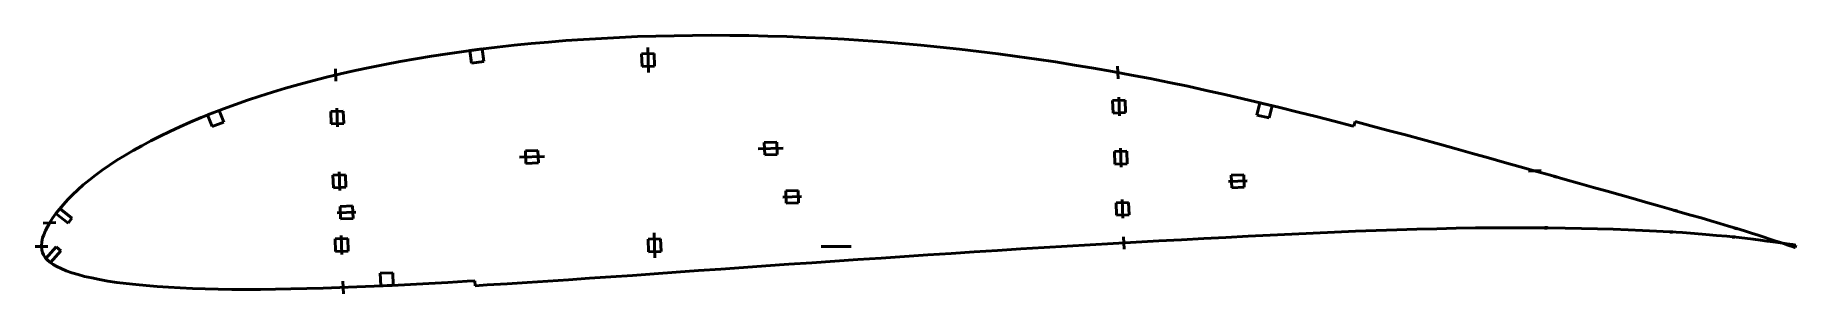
# Model space of a CAD drawing. Header units: metres. Extents: x -197 to 366, y -15 to 67.
import ezdxf

# ---------------------------------------------------------------- set-up
doc = ezdxf.new("R2010")
doc.units = ezdxf.units.M
for name, color, linetype, lineweight in [('FoilLayer', 1, 'Continuous', 50), ('StringerLayer', 1, 'Continuous', 50), ('SubLayer', 1, 'Continuous', 50)]:
    doc.layers.add(name, color=color, linetype=linetype, lineweight=lineweight)

msp = doc.modelspace()

# ---------------------------------------------------------------- linework, layer by layer
at = {"layer": 'FoilLayer'}
for p, q in [((-59.93, 62.23), (-65.14, 61.49)), ((-54.65, 62.93), (-59.93, 62.23)), ((-49.31, 63.58), (-54.65, 62.93)), ((-43.9, 64.18), (-49.31, 63.58)), ((-38.44, 64.73), (-43.9, 64.18)), ((-32.92, 65.22), (-38.44, 64.73)), ((-27.32, 65.66), (-32.92, 65.22)), ((-21.66, 66.06), (-27.32, 65.66)), ((-15.96, 66.4), (-21.66, 66.06)), ((-10.22, 66.7), (-15.96, 66.4)), ((-4.43, 66.94), (-10.22, 66.7)), ((1.41, 67.12), (-4.43, 66.94)), ((7.29, 67.25), (1.41, 67.12)), ((13.22, 67.34), (7.29, 67.25)), ((19.18, 67.38), (13.22, 67.34)), ((25.16, 67.35), (19.18, 67.38)), ((31.18, 67.27), (25.16, 67.35)), ((37.22, 67.14), (31.18, 67.27)), ((43.29, 66.95), (37.22, 67.14)), ((49.39, 66.72), (43.29, 66.95)), ((55.51, 66.43), (49.39, 66.72)), ((61.63, 66.09), (55.51, 66.43)), ((67.76, 65.69), (61.63, 66.09)), ((73.92, 65.24), (67.76, 65.69)), ((80.08, 64.74), (73.92, 65.24)), ((86.24, 64.18), (80.08, 64.74)), ((92.41, 63.58), (86.24, 64.18)), ((98.57, 62.93), (92.41, 63.58)), ((104.72, 62.21), (98.57, 62.93)), ((110.87, 61.45), (104.72, 62.21)), ((-89.99, 57.11), (-94.72, 56.1)), ((-85.18, 58.08), (-89.99, 57.11)), ((-80.28, 59), (-85.18, 58.08)), ((-75.31, 59.88), (-80.28, 59)), ((-70.27, 60.71), (-75.31, 59.88)), ((-65.14, 61.49), (-70.27, 60.71)), ((117, 60.64), (110.87, 61.45)), ((123.14, 59.77), (117, 60.64)), ((129.26, 58.86), (123.14, 59.77)), ((135.35, 57.89), (129.26, 58.86)), ((141.43, 56.87), (135.35, 57.89)), ((147.49, 55.81), (141.43, 56.87)), ((-112.69, 51.68), (-116.97, 50.46)), ((-108.34, 52.85), (-112.69, 51.68)), ((-103.89, 53.98), (-108.34, 52.85)), ((-99.36, 55.06), (-103.89, 53.98)), ((-94.72, 56.1), (-99.36, 55.06)), ((153.54, 54.69), (147.49, 55.81)), ((159.56, 53.53), (153.54, 54.69)), ((165.56, 52.33), (159.56, 53.53)), ((171.53, 51.09), (165.56, 52.33)), ((177.47, 49.79), (171.53, 51.09)), ((-133.03, 45.3), (-136.79, 43.93)), ((-129.17, 46.64), (-133.03, 45.3)), ((-125.2, 47.95), (-129.17, 46.64)), ((-121.13, 49.23), (-125.2, 47.95)), ((-116.97, 50.46), (-121.13, 49.23)), ((183.39, 48.45), (177.47, 49.79)), ((189.29, 47.08), (183.39, 48.45)), ((195.18, 45.68), (189.29, 47.08)), ((201.04, 44.28), (195.18, 45.68)), ((-147.45, 39.66), (-150.78, 38.2)), ((-144.01, 41.1), (-147.45, 39.66)), ((-140.46, 42.53), (-144.01, 41.1)), ((-136.79, 43.93), (-140.46, 42.53)), ((206.87, 42.85), (201.04, 44.28)), ((212.63, 41.41), (206.87, 42.85)), ((218.36, 39.96), (212.63, 41.41)), ((224.04, 38.49), (218.36, 39.96)), ((225.07, 39.82), (224.67, 38.32)), ((230.06, 38.51), (225.07, 39.82)), ((-157.1, 35.19), (-160.1, 33.66)), ((-153.99, 36.7), (-157.1, 35.19)), ((-150.78, 38.2), (-153.99, 36.7)), ((224.67, 38.32), (224.04, 38.49)), ((235.64, 37.03), (230.06, 38.51)), ((241.16, 35.55), (235.64, 37.03)), ((246.62, 34.06), (241.16, 35.55)), ((252.01, 32.58), (246.62, 34.06)), ((-168.37, 29.04), (-170.89, 27.47)), ((-165.74, 30.58), (-168.37, 29.04)), ((-162.98, 32.13), (-165.74, 30.58)), ((-160.1, 33.66), (-162.98, 32.13)), ((257.34, 31.11), (252.01, 32.58)), ((262.6, 29.67), (257.34, 31.11)), ((267.76, 28.24), (262.6, 29.67)), ((272.84, 26.82), (267.76, 28.24)), ((-177.73, 22.73), (-179.76, 21.16)), ((-175.57, 24.3), (-177.73, 22.73)), ((-173.28, 25.89), (-175.57, 24.3)), ((-170.89, 27.47), (-173.28, 25.89)), ((277.83, 25.42), (272.84, 26.82)), ((282.74, 24.04), (277.83, 25.42)), ((287.55, 22.7), (282.74, 24.04)), ((292.24, 21.38), (287.55, 22.7)), ((-183.43, 18.05), (-185.09, 16.49)), ((-181.66, 19.6), (-183.43, 18.05)), ((-179.76, 21.16), (-181.66, 19.6)), ((296.82, 20.09), (292.24, 21.38)), ((301.29, 18.83), (296.82, 20.09)), ((305.65, 17.59), (301.29, 18.83)), ((309.88, 16.4), (305.65, 17.59)), ((-189.31, 11.93), (-190.47, 10.45)), ((-188.03, 13.42), (-189.31, 11.93)), ((-186.62, 14.95), (-188.03, 13.42)), ((-185.09, 16.49), (-186.62, 14.95)), ((313.99, 15.24), (309.88, 16.4)), ((317.96, 14.12), (313.99, 15.24)), ((321.8, 13.03), (317.96, 14.12)), ((325.49, 11.98), (321.8, 13.03)), ((329.05, 10.97), (325.49, 11.98)), ((-193.15, 6.29), (-193.77, 5.05)), ((-192.39, 7.65), (-193.15, 6.29)), ((-191.5, 9.03), (-192.39, 7.65)), ((-190.47, 10.45), (-191.5, 9.03)), ((244.82, 5.48), (251.18, 5.65)), ((251.18, 5.65), (257.44, 5.78)), ((257.44, 5.78), (263.57, 5.87)), ((263.57, 5.87), (269.56, 5.92)), ((269.56, 5.92), (275.43, 5.96)), ((275.43, 5.96), (281.18, 5.97)), ((281.18, 5.97), (286.78, 5.93)), ((286.78, 5.93), (292.23, 5.85)), ((292.23, 5.85), (297.51, 5.76)), ((297.51, 5.76), (302.63, 5.64)), ((302.63, 5.64), (307.6, 5.49)), ((332.45, 10), (329.05, 10.97)), ((335.69, 9.06), (332.45, 10)), ((338.78, 8.16), (335.69, 9.06)), ((341.71, 7.3), (338.78, 8.16)), ((344.49, 6.47), (341.71, 7.3)), ((347.1, 5.68), (344.49, 6.47)), ((349.56, 4.92), (347.1, 5.68)), ((-195.03, 0.17), (-195.04, -0.07)), ((-194.9, 1.45), (-195.03, 0.17)), ((-194.65, 2.72), (-194.9, 1.45)), ((-194.3, 3.68), (-194.65, 2.72)), ((-193.77, 5.05), (-194.3, 3.68)), ((125.6, -0.39), (133, 0.04)), ((133, 0.04), (140.36, 0.47)), ((140.36, 0.47), (147.69, 0.91)), ((147.69, 0.91), (155.01, 1.33)), ((155.01, 1.33), (162.29, 1.73)), ((162.29, 1.73), (169.5, 2.11)), ((169.5, 2.11), (176.66, 2.49)), ((176.66, 2.49), (183.78, 2.88)), ((183.78, 2.88), (190.85, 3.25)), ((190.85, 3.25), (197.87, 3.59)), ((197.87, 3.59), (204.81, 3.91)), ((204.81, 3.91), (211.66, 4.23)), ((211.66, 4.23), (218.46, 4.54)), ((218.46, 4.54), (225.19, 4.82)), ((225.19, 4.82), (231.83, 5.06)), ((231.83, 5.06), (238.38, 5.27)), ((238.38, 5.27), (244.82, 5.48)), ((307.6, 5.49), (312.4, 5.31)), ((312.4, 5.31), (317, 5.11)), ((317, 5.11), (321.43, 4.89)), ((321.43, 4.89), (325.67, 4.65)), ((325.67, 4.65), (329.74, 4.4)), ((329.74, 4.4), (333.59, 4.1)), ((333.59, 4.1), (337.24, 3.8)), ((337.24, 3.8), (340.67, 3.51)), ((340.67, 3.51), (343.9, 3.21)), ((343.9, 3.21), (346.92, 2.9)), ((346.92, 2.9), (349.73, 2.59)), ((351.85, 4.21), (349.56, 4.92)), ((349.73, 2.59), (352.32, 2.29)), ((353.98, 3.55), (351.85, 4.21)), ((352.32, 2.29), (354.67, 1.99)), ((355.94, 2.92), (353.98, 3.55)), ((354.67, 1.99), (356.81, 1.71)), ((357.73, 2.34), (355.94, 2.92)), ((356.81, 1.71), (358.71, 1.45)), ((359.34, 1.8), (357.73, 2.34)), ((358.71, 1.45), (360.41, 1.21)), ((360.8, 1.31), (359.34, 1.8)), ((360.41, 1.21), (361.86, 1)), ((362.07, 0.89), (360.8, 1.31)), ((361.86, 1), (363.11, 0.82)), ((363.16, 0.51), (362.07, 0.89)), ((363.11, 0.82), (364.13, 0.67)), ((364.07, 0.19), (363.16, 0.51)), ((364.8, -0.06), (364.07, 0.19)), ((364.13, 0.67), (364.94, 0.55)), ((364.94, 0.55), (365.51, 0.46)), ((365.51, 0.46), (365.88, 0.4)), ((366, 0.38), (365.77, -0.4)), ((365.88, 0.4), (366, 0.38)), ((-195.04, -0.07), (-194.95, -1.17)), ((-194.95, -1.17), (-194.72, -1.96)), ((-194.72, -1.96), (-194.36, -2.72)), ((-194.36, -2.72), (-193.83, -3.51)), ((-193.83, -3.51), (-193.16, -4.28)), ((-193.16, -4.28), (-192.33, -5.03)), ((-192.33, -5.03), (-191.34, -5.75)), ((43.98, -5.72), (51.32, -5.21)), ((51.32, -5.21), (58.69, -4.72)), ((58.69, -4.72), (66.08, -4.22)), ((66.08, -4.22), (73.48, -3.71)), ((73.48, -3.71), (80.93, -3.2)), ((80.93, -3.2), (88.39, -2.71)), ((88.39, -2.71), (95.84, -2.25)), ((95.84, -2.25), (103.28, -1.78)), ((103.28, -1.78), (110.72, -1.3)), ((110.72, -1.3), (118.16, -0.83)), ((118.16, -0.83), (125.6, -0.39)), ((365.33, -0.24), (364.8, -0.06)), ((365.66, -0.36), (365.33, -0.24)), ((365.77, -0.4), (365.66, -0.36)), ((-191.34, -5.75), (-190.16, -6.44)), ((-190.16, -6.44), (-188.75, -7.1)), ((-188.75, -7.1), (-187.12, -7.76)), ((-187.12, -7.76), (-185.3, -8.39)), ((-185.3, -8.39), (-183.35, -9.01)), ((-183.35, -9.01), (-181.23, -9.57)), ((-181.23, -9.57), (-178.92, -10.09)), ((-178.92, -10.09), (-176.43, -10.58)), ((-176.43, -10.58), (-173.76, -11.05)), ((-173.76, -11.05), (-170.95, -11.48)), ((-65.07, -11.51), (-58.9, -11.14)), ((-58.9, -11.14), (-56.41, -11)), ((-56.41, -11), (-56.32, -12.54)), ((-39.69, -11.53), (-33.14, -11.09)), ((-33.14, -11.09), (-26.48, -10.63)), ((-26.48, -10.63), (-19.73, -10.17)), ((-19.73, -10.17), (-12.91, -9.72)), ((-12.91, -9.72), (-6.03, -9.25)), ((-6.03, -9.25), (0.93, -8.75)), ((0.93, -8.75), (7.97, -8.25)), ((7.97, -8.25), (15.07, -7.75)), ((15.07, -7.75), (22.23, -7.26)), ((22.23, -7.26), (29.43, -6.76)), ((29.43, -6.76), (36.67, -6.24)), ((36.67, -6.24), (43.98, -5.72)), ((-170.95, -11.48), (-167.99, -11.87)), ((-167.99, -11.87), (-164.86, -12.21)), ((-164.86, -12.21), (-161.54, -12.51)), ((-161.54, -12.51), (-158.06, -12.79)), ((-158.06, -12.79), (-154.44, -13.05)), ((-154.44, -13.05), (-150.69, -13.27)), ((-150.69, -13.27), (-146.78, -13.43)), ((-146.78, -13.43), (-142.72, -13.56)), ((-142.72, -13.56), (-138.48, -13.65)), ((-138.48, -13.65), (-134.11, -13.71)), ((-134.11, -13.71), (-129.61, -13.74)), ((-129.61, -13.74), (-124.98, -13.72)), ((-124.98, -13.72), (-120.19, -13.66)), ((-120.19, -13.66), (-115.24, -13.57)), ((-115.24, -13.57), (-110.15, -13.47)), ((-110.15, -13.47), (-104.96, -13.33)), ((-104.96, -13.33), (-99.64, -13.15)), ((-99.64, -13.15), (-94.19, -12.94)), ((-94.19, -12.94), (-88.59, -12.69)), ((-88.59, -12.69), (-82.86, -12.44)), ((-82.86, -12.44), (-77.04, -12.16)), ((-77.04, -12.16), (-71.11, -11.86)), ((-71.11, -11.86), (-65.07, -11.51)), ((-56.32, -12.54), (-52.52, -12.32)), ((-52.52, -12.32), (-46.15, -11.94)), ((-46.15, -11.94), (-39.69, -11.53))]:
    msp.add_line(p, q, dxfattribs=at)
at = {"layer": 'StringerLayer'}
for p, q in [((-54.05, 63.01), (-58.02, 62.48)), ((-58.02, 62.48), (-57.49, 58.52)), ((-53.53, 59.04), (-54.05, 63.01)), ((-57.49, 58.52), (-53.53, 59.04)), ((194.62, 45.82), (193.69, 41.93)), ((198.51, 44.88), (194.62, 45.82)), ((-138.16, 43.41), (-141.89, 41.98)), ((-141.89, 41.98), (-140.46, 38.24)), ((-140.46, 38.24), (-136.73, 39.67)), ((-136.73, 39.67), (-138.16, 43.41)), ((193.69, 41.93), (197.58, 40.99)), ((197.58, 40.99), (198.51, 44.88)), ((-189.21, 12.05), (-190.45, 10.48)), ((-185.28, 8.97), (-189.21, 12.05)), ((-190.45, 10.48), (-186.51, 7.39)), ((-186.51, 7.39), (-185.28, 8.97)), ((-190.32, -0.12), (-193.64, -3.86)), ((-193.64, -3.86), (-192.14, -5.18)), ((-192.14, -5.18), (-188.83, -1.44)), ((-188.83, -1.44), (-190.32, -0.12)), ((-82.71, -8.43), (-86.71, -8.6)), ((-86.71, -8.6), (-86.53, -12.6)), ((-82.53, -12.42), (-82.71, -8.43)), ((-86.53, -12.6), (-82.53, -12.42))]:
    msp.add_line(p, q, dxfattribs=at)
at = {"layer": 'SubLayer'}
for p, q in [((-1.17, 63.48), (-0.89, 55.48)), ((-101, 56.69), (-100.86, 52.69)), ((0.9, 61.55), (-3.1, 61.41)), ((-3.1, 61.41), (-2.96, 57.41)), ((-2.96, 57.41), (1.04, 57.55)), ((1.04, 57.55), (0.9, 61.55)), ((149.13, 57.49), (149.27, 53.49)), ((151.51, 46.68), (147.51, 46.54)), ((147.51, 46.54), (147.65, 42.55)), ((149.47, 47.61), (149.68, 41.62)), ((151.65, 42.69), (151.51, 46.68)), ((-98.52, 43.2), (-102.52, 43.06)), ((-102.52, 43.06), (-102.38, 39.06)), ((-100.56, 44.13), (-100.35, 38.13)), ((-98.38, 39.2), (-98.52, 43.2)), ((147.65, 42.55), (151.65, 42.69)), ((-102.38, 39.06), (-98.38, 39.2)), ((-42.2, 28.43), (-34.2, 28.71)), ((-36.27, 30.64), (-40.27, 30.5)), ((-40.27, 30.5), (-40.13, 26.5)), ((-36.13, 26.64), (-36.27, 30.64)), ((34.2, 31.1), (42.2, 31.38)), ((40.13, 33.31), (36.13, 33.17)), ((36.13, 33.17), (36.27, 29.17)), ((36.27, 29.17), (40.27, 29.31)), ((40.27, 29.31), (40.13, 33.31)), ((152.08, 30.37), (148.08, 30.23)), ((148.08, 30.23), (148.22, 26.23)), ((150.04, 31.3), (150.25, 25.3)), ((152.22, 26.37), (152.08, 30.37)), ((-97.81, 22.86), (-101.81, 22.72)), ((-101.81, 22.72), (-101.67, 18.72)), ((-99.85, 23.79), (-99.64, 17.79)), ((-97.67, 18.86), (-97.81, 22.86)), ((-40.13, 26.5), (-36.13, 26.64)), ((148.22, 26.23), (152.22, 26.37)), ((189.46, 22.85), (185.46, 22.71)), ((185.46, 22.71), (185.6, 18.72)), ((189.6, 18.86), (189.46, 22.85)), ((280.53, 24.03), (284.53, 24.17)), ((288.94, 21.79), (289.22, 22.75)), ((-101.67, 18.72), (-97.67, 18.86)), ((46.96, 17.88), (42.97, 17.74)), ((42.97, 17.74), (43.11, 13.74)), ((47.1, 13.88), (46.96, 17.88)), ((184.53, 20.68), (190.53, 20.89)), ((185.6, 18.72), (189.6, 18.86)), ((-95.53, 12.9), (-99.53, 12.76)), ((-99.53, 12.76), (-99.39, 8.76)), ((-95.39, 8.9), (-95.53, 12.9)), ((42.04, 15.7), (48.03, 15.91)), ((43.11, 13.74), (47.1, 13.88)), ((152.65, 14.05), (148.65, 13.91)), ((148.65, 13.91), (148.79, 9.91)), ((150.61, 14.98), (150.82, 8.98)), ((152.79, 10.05), (152.65, 14.05)), ((327.43, 10.91), (327.72, 11.87)), ((-194.46, 7.45), (-190.46, 7.59)), ((-100.46, 10.73), (-94.47, 10.94)), ((-99.39, 8.76), (-95.39, 8.9)), ((148.79, 9.91), (152.79, 10.05)), ((286.1, 5.43), (286.18, 6.43)), ((346.63, 5.3), (346.92, 6.26)), ((-197.03, 0), (-193.03, 0)), ((-97.1, 2.52), (-101.1, 2.38)), ((-101.1, 2.38), (-100.96, -1.62)), ((-99.14, 3.45), (-98.93, -2.55)), ((-96.96, -1.48), (-97.1, 2.52)), ((2.96, 2.4), (-1.04, 2.26)), ((-1.04, 2.26), (-0.9, -1.74)), ((1.17, -3.67), (0.89, 4.33)), ((3.1, -1.6), (2.96, 2.4)), ((54.3, 0), (63.92, 0)), ((151.03, 3.1), (151.17, -0.9)), ((326.13, 4.13), (326.25, 5.12)), ((346.07, 2.49), (346.22, 3.47)), ((-100.96, -1.62), (-96.96, -1.48)), ((-0.9, -1.74), (3.1, -1.6)), ((-98.63, -11.11), (-98.49, -15.11))]:
    msp.add_line(p, q, dxfattribs=at)

doc.saveas('drawing.dxf')
